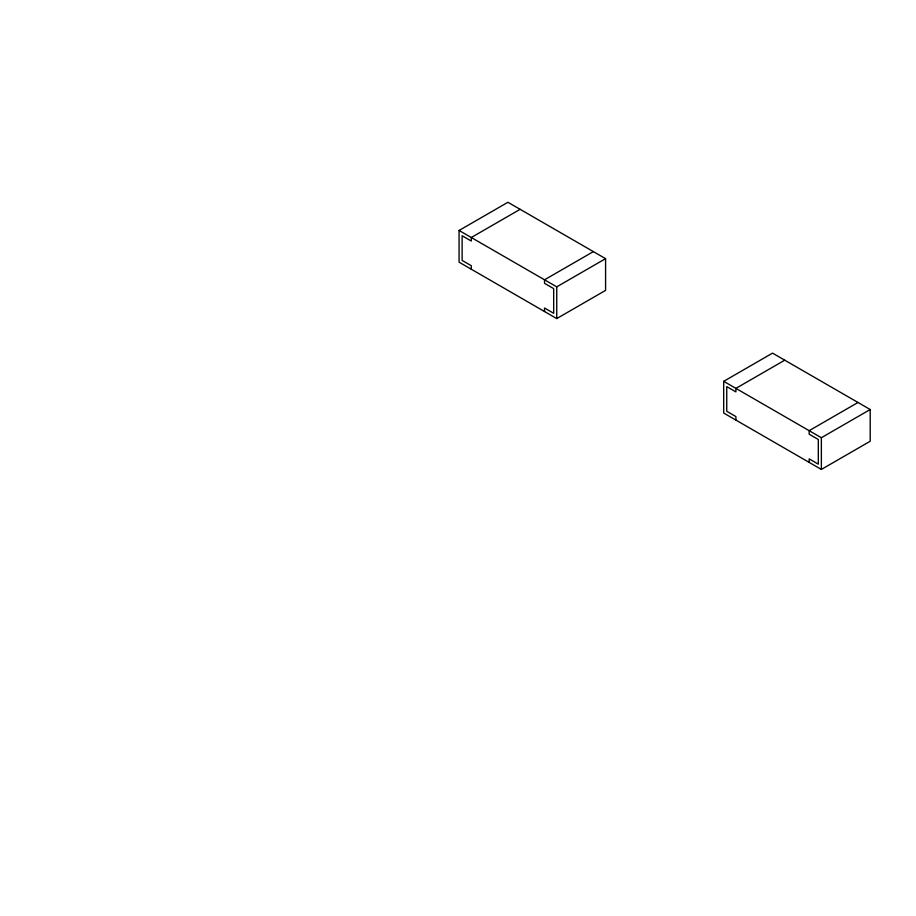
<?xml version="1.0" encoding="UTF-8"?>
<svg xmlns="http://www.w3.org/2000/svg" width="916" height="916" viewBox="0 0 916 916"><rect width="100%" height="100%" fill="white"/><g stroke="black" fill="none" stroke-linecap="round" stroke-linejoin="round"><path stroke-width="1.37" d="M459.076 230.466L507.911 202.276L605.579 258.656L605.579 290.383L556.745 318.573L459.076 262.182L459.076 230.466L556.745 286.857L605.579 258.656M520.116 209.317L471.282 237.519L471.282 241.034L462.122 235.756L462.122 260.419L471.282 265.709L471.282 269.235M593.362 251.614L544.528 279.804L544.528 283.33L553.688 288.62L553.688 313.283L544.528 308.005L544.528 311.52M723.697 381.331L772.532 353.129L870.2 409.521L870.2 441.249L821.366 469.439L723.697 413.047L723.697 381.331L821.366 437.722L870.2 409.521M784.737 360.183L735.903 388.373L735.903 391.899L726.743 386.621L726.743 411.284L735.903 416.574L735.903 420.1M857.994 402.479L809.16 430.669L809.16 434.195L818.309 439.485L818.309 464.149L809.16 458.87L809.16 462.385M821.366 437.722L821.366 469.439M556.745 286.857L556.745 318.573"/></g></svg>
